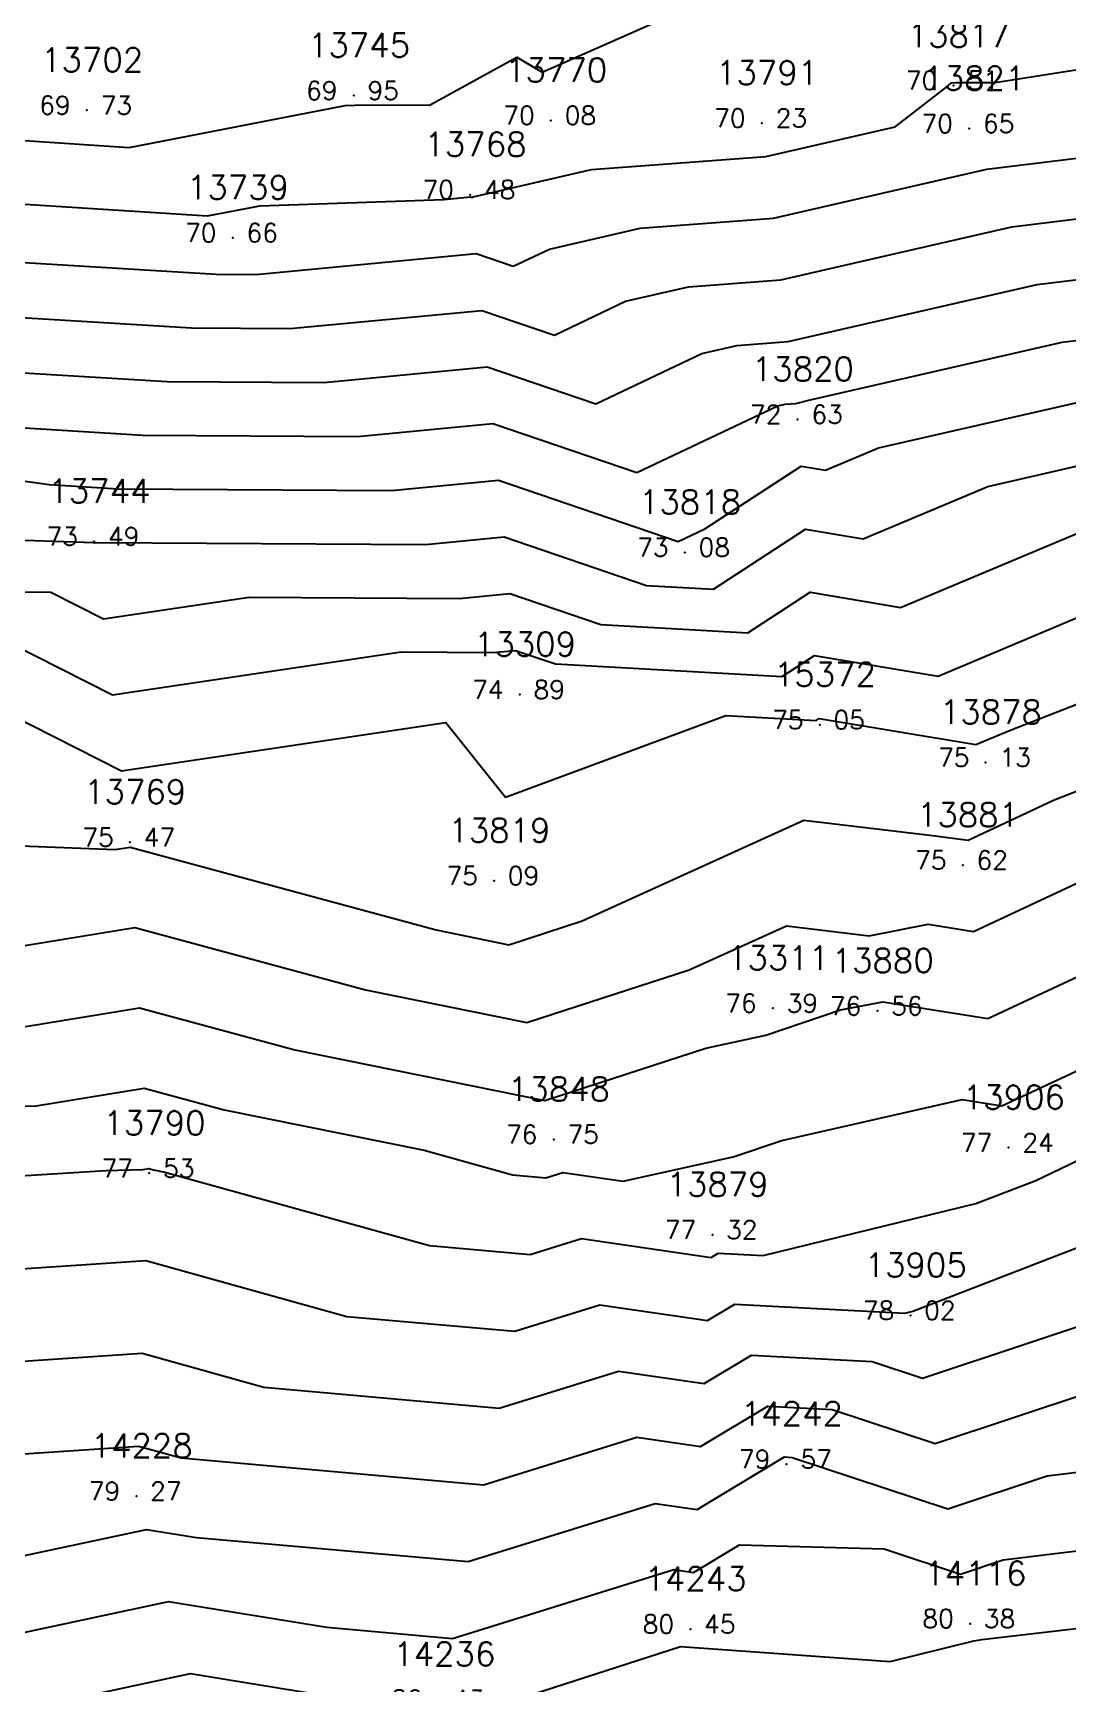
# Model space of a CAD drawing. Header units: millimetres. Extents: x 1412565 to 1412813, y 4931476 to 4931699.
# Drawn here: x 1412759.87 to 1412771.16, y 4931532.45 to 4931550.45 of the extents above; entities that cross this region are included whole.
import ezdxf
from ezdxf.enums import TextEntityAlignment as Align

# ---------------------------------------------------------------- set-up
doc = ezdxf.new("R2010")
doc.units = ezdxf.units.MM
for name, color, linetype in [('CIVIL', 50, 'Continuous'), ('CIVIL-DRAW', 80, 'Continuous'), ('CIVIL-NONAME', 130, 'Continuous'), ('CIVIL-TEXT', 240, 'Continuous'), ('CIVIL-Z', 50, 'Continuous'), ('Tcontours0', 7, 'Continuous'), ('Tcontours1', 7, 'Continuous'), ('Tcontours2', 7, 'Continuous')]:
    doc.layers.add(name, color=color, linetype=linetype)
doc.styles.add('CIVILCADMAIN', font='TXT.SHX')
doc.styles.get("Standard").update_dxf_attribs({"font": 'arial.ttf'})

# ---------------------------------------------------------------- blocks, each defined once
blk = doc.blocks.new('CIVIL-ZZ')
at = {"layer": 'CIVIL-DRAW'}
blk.add_point((0, 0), dxfattribs=at)
at = {"layer": 'CIVIL-NONAME'}
blk.add_attdef('NAME', text='', height=1.8, dxfattribs=at).set_placement((0, 2.1), align=Align.CENTER)
at = {"layer": 'CIVIL-TEXT', "flags": 8}
blk.add_attdef('TEXT', text='', height=2, dxfattribs=at).set_placement((0.2, -3.3), align=Align.CENTER)
at = {"layer": 'CIVIL-Z'}
blk.add_attdef('Z1', text='', height=1.6, dxfattribs=at).set_placement((-0.75, -0.225), align=Align.RIGHT)
blk.add_attdef('Z2', (0.75, -0.225), '', height=1.6, dxfattribs=at)

msp = doc.modelspace()

# ---------------------------------------------------------------- linework, layer by layer
at = {"layer": 'Tcontours0'}
for points, elevation in [([(1412748.949, 4931547.943), (1412749.583, 4931547.62), (1412749.596, 4931547.275), (1412750.201, 4931547.5), (1412750.793, 4931547.733), (1412751.411, 4931548.896), (1412752.534, 4931548.354), (1412753.04, 4931548.679), (1412754.625, 4931548.594), (1412755.321, 4931548.73), (1412755.673, 4931548.782), (1412757.776, 4931549.056), (1412759.724, 4931549.283), (1412760.922, 4931549.206), (1412763.277, 4931549.661), (1412763.49, 4931549.668), (1412764.197, 4931549.666), (1412765.147, 4931550.19), (1412765.426, 4931550.027), (1412768.506, 4931551.387), (1412768.64, 4931552.23), (1412769.064, 4931552.44), (1412770.767, 4931552.353), (1412773.151, 4931552.662)], 70), ([(1412748.957, 4931539.364), (1412749.605, 4931539.477), (1412749.963, 4931539.687), (1412751.677, 4931540.129), (1412753.826, 4931541.69), (1412754.411, 4931541.825), (1412756.114, 4931542.087), (1412757.069, 4931542.468), (1412759.103, 4931543.168), (1412759.357, 4931543.157), (1412760.837, 4931542.409), (1412764.374, 4931542.935), (1412765.026, 4931542.123), (1412767.428, 4931543.013), (1412768.413, 4931542.958), (1412768.445, 4931542.979), (1412770.153, 4931542.694), (1412770.521, 4931542.849), (1412772.546, 4931543.642)], 75), ([(1412753.655, 4931531.495), (1412757.796, 4931532.604), (1412758.172, 4931532.602), (1412758.542, 4931532.76), (1412758.899, 4931532.828), (1412761.35, 4931533.352), (1412763.077, 4931533.071), (1412764.446, 4931532.95), (1412766.859, 4931533.699), (1412767.075, 4931533.668), (1412767.577, 4931533.97), (1412769.152, 4931533.926), (1412769.985, 4931533.651), (1412770.452, 4931533.806), (1412774.094, 4931534.248)], 80)]:
    msp.add_lwpolyline(points, dxfattribs=dict(at, elevation=elevation))
at = {"layer": 'Tcontours1'}
for points, elevation in [([(1412748.939, 4931545.73), (1412749.76, 4931546.083), (1412750.438, 4931546.335), (1412751.934, 4931546.923), (1412752.466, 4931547.076), (1412752.65, 4931547.12), (1412753.405, 4931547.371), (1412756.151, 4931547.904), (1412757.593, 4931548.119), (1412758.041, 4931548.056), (1412761.869, 4931547.822), (1412762.302, 4931547.82), (1412764.704, 4931548.047), (1412765.108, 4931547.91), (1412765.503, 4931548.097), (1412766.491, 4931548.324), (1412767.945, 4931548.434), (1412769.749, 4931548.85), (1412770.272, 4931548.969), (1412772.471, 4931549.237)], 71), ([(1412748.906, 4931544.111), (1412750.646, 4931545.131), (1412750.68, 4931545.14), (1412750.73, 4931545.176), (1412752.885, 4931545.795), (1412753.685, 4931545.988), (1412756.954, 4931547.073), (1412756.982, 4931547.078), (1412756.996, 4931547.08), (1412759.045, 4931546.793), (1412761.335, 4931546.653), (1412763.042, 4931546.642), (1412764.826, 4931546.812), (1412766.008, 4931546.41), (1412767.164, 4931546.958), (1412767.545, 4931547.045), (1412768.108, 4931547.088), (1412768.805, 4931547.249), (1412770.821, 4931547.71), (1412772.341, 4931547.896)], 72), ([(1412749.003, 4931542.392), (1412750.418, 4931543.316), (1412751.012, 4931543.47), (1412751.892, 4931544.108), (1412753.304, 4931544.514), (1412754.719, 4931544.855), (1412756.832, 4931545.556), (1412757.324, 4931545.695), (1412759.365, 4931545.625), (1412760.048, 4931545.529), (1412760.801, 4931545.483), (1412763.781, 4931545.465), (1412764.949, 4931545.576), (1412766.908, 4931544.91), (1412767.199, 4931545.048), (1412768.247, 4931545.731), (1412768.513, 4931545.686), (1412769.092, 4931545.93), (1412771.37, 4931546.451)], 73), ([(1412749.005, 4931540.921), (1412750.19, 4931541.501), (1412751.345, 4931541.799), (1412753.054, 4931543.041), (1412753.723, 4931543.233), (1412755.754, 4931543.722), (1412756.673, 4931544.027), (1412757.335, 4931544.215), (1412757.905, 4931544.374), (1412760.068, 4931544.355), (1412760.64, 4931544.065), (1412762.23, 4931544.302), (1412764.521, 4931544.288), (1412765.071, 4931544.34), (1412766.065, 4931544.002), (1412767.666, 4931543.912), (1412768.346, 4931544.355), (1412769.333, 4931544.19), (1412771.478, 4931545.091)], 74), ([(1412749.048, 4931536.854), (1412749.328, 4931536.911), (1412750.518, 4931538.026), (1412751.99, 4931538.424), (1412752.336, 4931538.674), (1412755.097, 4931539.798), (1412755.898, 4931540.044), (1412757.533, 4931540.135), (1412757.775, 4931540.23), (1412758.046, 4931540.22), (1412760.984, 4931540.701), (1412763.498, 4931540.02), (1412765.256, 4931539.664), (1412767.028, 4931540.237), (1412768.088, 4931540.719), (1412768.988, 4931540.61), (1412769.634, 4931540.737), (1412770.127, 4931540.658), (1412771.138, 4931541.129), (1412772, 4931541.531)], 76), ([(1412749.042, 4931535.609), (1412749.371, 4931535.641), (1412751.279, 4931536.081), (1412751.716, 4931536.49), (1412752.256, 4931536.637), (1412753.756, 4931537.722), (1412754.531, 4931538.037), (1412756.548, 4931538.657), (1412756.922, 4931538.678), (1412759.907, 4931538.756), (1412761.086, 4931538.949), (1412761.957, 4931538.713), (1412764.137, 4931538.271), (1412765.099, 4931538.004), (1412765.465, 4931537.972), (1412765.651, 4931538.029), (1412766.309, 4931537.934), (1412767.507, 4931538.2), (1412768.038, 4931538.377), (1412770.005, 4931538.826), (1412770.436, 4931538.756), (1412772.752, 4931539.836)], 77), ([(1412749.028, 4931534.312), (1412749.784, 4931534.457), (1412751.731, 4931534.906), (1412753.208, 4931535.043), (1412753.581, 4931535.279), (1412754.586, 4931535.942), (1412755.318, 4931536.391), (1412756.724, 4931536.787), (1412759.585, 4931536.967), (1412761.102, 4931537.069), (1412763.293, 4931536.46), (1412765.125, 4931536.298), (1412766.053, 4931536.586), (1412767.228, 4931536.416), (1412767.525, 4931536.594), (1412769.378, 4931536.495), (1412769.467, 4931536.517), (1412771.375, 4931537.256)], 78), ([(1412749.024, 4931532.482), (1412749.673, 4931532.949), (1412750.166, 4931533.237), (1412750.249, 4931533.236), (1412753.445, 4931533.281), (1412755.821, 4931533.878), (1412756.981, 4931534.738), (1412758.195, 4931534.856), (1412761.022, 4931535.046), (1412761.487, 4931534.917), (1412764.786, 4931534.624), (1412766.456, 4931535.143), (1412767.151, 4931535.042), (1412767.885, 4931535.483), (1412768.586, 4931535.446), (1412769.71, 4931535.075), (1412771.405, 4931535.639)], 79)]:
    msp.add_lwpolyline(points, dxfattribs=dict(at, elevation=elevation))
at = {"layer": 'Tcontours2'}
for points, elevation in [([(1412758.36, 4931548.677), (1412761.776, 4931548.459), (1412762.347, 4931548.569), (1412764.352, 4931548.638), (1412764.642, 4931548.665), (1412764.658, 4931548.66), (1412764.673, 4931548.667), (1412765.963, 4931548.963), (1412767.864, 4931549.107), (1412769.273, 4931549.431), (1412769.835, 4931549.865), (1412769.887, 4931549.909), (1412769.939, 4931549.913), (1412770.364, 4931549.913), (1412772.075, 4931550.182)], 70.5), ([(1412748.906, 4931544.951), (1412749.775, 4931545.461), (1412750.239, 4931545.635), (1412750.556, 4931545.753), (1412751.256, 4931546.028), (1412752.675, 4931546.435), (1412753.168, 4931546.554), (1412755.18, 4931547.222), (1412756.567, 4931547.491), (1412757.294, 4931547.6), (1412758.543, 4931547.424), (1412761.602, 4931547.238), (1412762.672, 4931547.231), (1412764.765, 4931547.429), (1412765.558, 4931547.16), (1412766.334, 4931547.528), (1412767.018, 4931547.685), (1412768.026, 4931547.761), (1412769.277, 4931548.049), (1412770.546, 4931548.34), (1412772.406, 4931548.567)], 71.5), ([(1412748.994, 4931543.151), (1412750.532, 4931544.224), (1412750.846, 4931544.305), (1412751.311, 4931544.642), (1412753.094, 4931545.154), (1412754.202, 4931545.421), (1412756.912, 4931546.321), (1412757.155, 4931546.39), (1412758.165, 4931546.355), (1412759.546, 4931546.161), (1412761.068, 4931546.068), (1412763.412, 4931546.054), (1412764.887, 4931546.194), (1412766.458, 4931545.66), (1412767.994, 4931546.388), (1412768.073, 4931546.406), (1412768.189, 4931546.415), (1412768.333, 4931546.448), (1412771.095, 4931547.081), (1412772.276, 4931547.225)], 72.5), ([(1412749.005, 4931541.653), (1412750.304, 4931542.409), (1412751.179, 4931542.634), (1412752.473, 4931543.575), (1412753.513, 4931543.873), (1412755.236, 4931544.288), (1412756.752, 4931544.792), (1412757.492, 4931545.001), (1412760.43, 4931544.9), (1412760.531, 4931544.899), (1412760.542, 4931544.893), (1412760.573, 4931544.898), (1412764.151, 4931544.876), (1412765.01, 4931544.958), (1412766.562, 4931544.43), (1412767.293, 4931544.389), (1412768.296, 4931545.043), (1412768.923, 4931544.938), (1412770.285, 4931545.51), (1412771.644, 4931545.822)], 73.5), ([(1412749.029, 4931540.093), (1412749.322, 4931540.152), (1412750.077, 4931540.594), (1412751.511, 4931540.964), (1412753.635, 4931542.507), (1412753.932, 4931542.592), (1412756.271, 4931543.156), (1412756.593, 4931543.263), (1412756.825, 4931543.329), (1412758.581, 4931543.819), (1412759.606, 4931543.81), (1412760.739, 4931543.237), (1412763.887, 4931543.705), (1412764.891, 4931543.699), (1412765.132, 4931543.722), (1412765.568, 4931543.574), (1412768.04, 4931543.435), (1412768.395, 4931543.667), (1412769.743, 4931543.442), (1412771.527, 4931544.192)], 74.5), ([(1412748.969, 4931537.841), (1412749.699, 4931538.586), (1412749.92, 4931538.793), (1412750.27, 4931538.888), (1412751.844, 4931539.294), (1412752.457, 4931539.74), (1412753.888, 4931540.071), (1412755.379, 4931540.678), (1412755.574, 4931540.738), (1412755.97, 4931540.76), (1412758.058, 4931541.581), (1412758.197, 4931541.637), (1412758.237, 4931541.65), (1412758.898, 4931541.623), (1412760.767, 4931541.55), (1412760.933, 4931541.577), (1412764.268, 4931540.674), (1412765.061, 4931540.513), (1412765.859, 4931540.772), (1412768.279, 4931541.872), (1412769.682, 4931541.702), (1412770.071, 4931541.654), (1412771, 4931542.088), (1412772.873, 4931542.822)], 75.5), ([(1412749.04, 4931536.276), (1412750.303, 4931536.496), (1412751.117, 4931537.258), (1412752.123, 4931537.53), (1412753.046, 4931538.198), (1412754.814, 4931538.917), (1412756.223, 4931539.351), (1412757.347, 4931539.413), (1412758.744, 4931539.449), (1412761.035, 4931539.825), (1412762.727, 4931539.367), (1412765.452, 4931538.815), (1412767.21, 4931539.383), (1412767.862, 4931539.528), (1412768.678, 4931539.801), (1412769.139, 4931539.891), (1412770.282, 4931539.707), (1412772.622, 4931540.798)], 76.5), ([(1412749.035, 4931534.969), (1412749.578, 4931535.049), (1412752.254, 4931535.666), (1412752.314, 4931535.723), (1412752.389, 4931535.743), (1412753.21, 4931536.337), (1412754.36, 4931537.096), (1412754.492, 4931537.177), (1412756.715, 4931537.802), (1412760.665, 4931538.051), (1412761.07, 4931538.062), (1412761.137, 4931538.073), (1412761.186, 4931538.059), (1412761.31, 4931538.034), (1412764.196, 4931537.232), (1412765.295, 4931537.135), (1412765.852, 4931537.308), (1412767.266, 4931537.103), (1412767.345, 4931537.15), (1412767.835, 4931537.124), (1412770.153, 4931537.69), (1412770.806, 4931537.943), (1412773.058, 4931539.023)], 77.5), ([(1412749.018, 4931533.662), (1412749.677, 4931533.83), (1412749.99, 4931533.865), (1412750.923, 4931534.08), (1412753.86, 4931534.353), (1412754.063, 4931534.356), (1412754.197, 4931534.389), (1412754.303, 4931534.468), (1412755.099, 4931534.965), (1412756.145, 4931535.606), (1412756.733, 4931535.771), (1412757.931, 4931535.847), (1412761.062, 4931536.058), (1412762.39, 4931535.689), (1412764.956, 4931535.461), (1412766.255, 4931535.864), (1412767.19, 4931535.729), (1412767.705, 4931536.039), (1412769.022, 4931535.968), (1412769.572, 4931535.787), (1412771.881, 4931536.555)], 78.5), ([(1412752.827, 4931532.206), (1412757.445, 4931533.366), (1412757.842, 4931533.66), (1412759.728, 4931533.843), (1412761.11, 4931534.138), (1412761.654, 4931534.05), (1412764.616, 4931533.787), (1412766.657, 4931534.421), (1412767.113, 4931534.355), (1412768.065, 4931534.928), (1412768.151, 4931534.923), (1412769.848, 4931534.363), (1412770.929, 4931534.723), (1412773.38, 4931535.02)], 79.5), ([(1412764.522, 4931532.085), (1412766.931, 4931532.86), (1412769.218, 4931532.697), (1412770.132, 4931532.923), (1412770.218, 4931532.936), (1412773.898, 4931533.366), (1412774.807, 4931533.476), (1412774.842, 4931533.502), (1412774.915, 4931533.54), (1412776.155, 4931534.283), (1412777.635, 4931534.102), (1412778.91, 4931534.238), (1412780.079, 4931534.919), (1412780.201, 4931534.994), (1412782.527, 4931534.916), (1412784.529, 4931534.928), (1412784.95, 4931534.979), (1412786.985, 4931534.463)], 80.5), ([(1412760.168, 4931532.262), (1412761.589, 4931532.565), (1412764.081, 4931532.161)], 80.5)]:
    msp.add_lwpolyline(points, dxfattribs=dict(at, elevation=elevation))

# ---------------------------------------------------------------- block references
at = {"layer": 'CIVIL'}
ref = msp.add_blockref('CIVIL-ZZ', (1412769.91, 4931549.88, 70.51), dxfattribs=dict(at, xscale=0.2, yscale=0.2))
ref.add_attrib('Z2', '51', (1412770.06, 4931549.835), dxfattribs={"layer": 'CIVIL-Z', "height": 0.2, "style": 'CIVILCADMAIN'})
ref.add_attrib('Z1', '70', (1412769.39, 4931549.835), dxfattribs={"layer": 'CIVIL-Z', "height": 0.2, "style": 'CIVILCADMAIN'})
ref.add_attrib('NAME', '13817', (1412769.41, 4931550.3), dxfattribs={"layer": 'CIVIL-NONAME', "height": 0.26, "style": 'CIVILCADMAIN'})
ref = msp.add_blockref('CIVIL-ZZ', (1412763.37, 4931549.77, 69.95), dxfattribs=dict(at, xscale=0.2, yscale=0.2))
ref.add_attrib('Z2', '95', (1412763.52, 4931549.725), dxfattribs={"layer": 'CIVIL-Z', "height": 0.2, "style": 'CIVILCADMAIN'})
ref.add_attrib('Z1', '69', (1412762.85, 4931549.725), dxfattribs={"layer": 'CIVIL-Z', "height": 0.2, "style": 'CIVILCADMAIN'})
ref.add_attrib('NAME', '13745', (1412762.87, 4931550.19), dxfattribs={"layer": 'CIVIL-NONAME', "height": 0.26, "style": 'CIVILCADMAIN'})
ref = msp.add_blockref('CIVIL-ZZ', (1412760.46, 4931549.61, 69.73), dxfattribs=dict(at, xscale=0.2, yscale=0.2))
ref.add_attrib('Z2', '73', (1412760.61, 4931549.565), dxfattribs={"layer": 'CIVIL-Z', "height": 0.2, "style": 'CIVILCADMAIN'})
ref.add_attrib('Z1', '69', (1412759.94, 4931549.565), dxfattribs={"layer": 'CIVIL-Z', "height": 0.2, "style": 'CIVILCADMAIN'})
ref.add_attrib('NAME', '13702', (1412759.96, 4931550.03), dxfattribs={"layer": 'CIVIL-NONAME', "height": 0.26, "style": 'CIVILCADMAIN'})
ref = msp.add_blockref('CIVIL-ZZ', (1412765.52, 4931549.5, 70.08), dxfattribs=dict(at, xscale=0.2, yscale=0.2))
ref.add_attrib('Z2', '08', (1412765.67, 4931549.455), dxfattribs={"layer": 'CIVIL-Z', "height": 0.2, "style": 'CIVILCADMAIN'})
ref.add_attrib('Z1', '70', (1412765, 4931549.455), dxfattribs={"layer": 'CIVIL-Z', "height": 0.2, "style": 'CIVILCADMAIN'})
ref.add_attrib('NAME', '13770', (1412765.02, 4931549.92), dxfattribs={"layer": 'CIVIL-NONAME', "height": 0.26, "style": 'CIVILCADMAIN'})
ref = msp.add_blockref('CIVIL-ZZ', (1412767.82, 4931549.47, 70.23), dxfattribs=dict(at, xscale=0.2, yscale=0.2))
ref.add_attrib('Z2', '23', (1412767.97, 4931549.425), dxfattribs={"layer": 'CIVIL-Z', "height": 0.2, "style": 'CIVILCADMAIN'})
ref.add_attrib('Z1', '70', (1412767.3, 4931549.425), dxfattribs={"layer": 'CIVIL-Z', "height": 0.2, "style": 'CIVILCADMAIN'})
ref.add_attrib('NAME', '13791', (1412767.32, 4931549.89), dxfattribs={"layer": 'CIVIL-NONAME', "height": 0.26, "style": 'CIVILCADMAIN'})
ref = msp.add_blockref('CIVIL-ZZ', (1412770.08, 4931549.41, 70.65), dxfattribs=dict(at, xscale=0.2, yscale=0.2))
ref.add_attrib('Z2', '65', (1412770.23, 4931549.365), dxfattribs={"layer": 'CIVIL-Z', "height": 0.2, "style": 'CIVILCADMAIN'})
ref.add_attrib('Z1', '70', (1412769.56, 4931549.365), dxfattribs={"layer": 'CIVIL-Z', "height": 0.2, "style": 'CIVILCADMAIN'})
ref.add_attrib('NAME', '13821', (1412769.58, 4931549.83), dxfattribs={"layer": 'CIVIL-NONAME', "height": 0.26, "style": 'CIVILCADMAIN'})
ref = msp.add_blockref('CIVIL-ZZ', (1412764.64, 4931548.69, 70.48), dxfattribs=dict(at, xscale=0.2, yscale=0.2))
ref.add_attrib('Z2', '48', (1412764.79, 4931548.645), dxfattribs={"layer": 'CIVIL-Z', "height": 0.2, "style": 'CIVILCADMAIN'})
ref.add_attrib('Z1', '70', (1412764.12, 4931548.645), dxfattribs={"layer": 'CIVIL-Z', "height": 0.2, "style": 'CIVILCADMAIN'})
ref.add_attrib('NAME', '13768', (1412764.14, 4931549.11), dxfattribs={"layer": 'CIVIL-NONAME', "height": 0.26, "style": 'CIVILCADMAIN'})
ref = msp.add_blockref('CIVIL-ZZ', (1412762.05, 4931548.22, 70.66), dxfattribs=dict(at, xscale=0.2, yscale=0.2))
ref.add_attrib('Z2', '66', (1412762.2, 4931548.175), dxfattribs={"layer": 'CIVIL-Z', "height": 0.2, "style": 'CIVILCADMAIN'})
ref.add_attrib('Z1', '70', (1412761.53, 4931548.175), dxfattribs={"layer": 'CIVIL-Z', "height": 0.2, "style": 'CIVILCADMAIN'})
ref.add_attrib('NAME', '13739', (1412761.55, 4931548.64), dxfattribs={"layer": 'CIVIL-NONAME', "height": 0.26, "style": 'CIVILCADMAIN'})
ref = msp.add_blockref('CIVIL-ZZ', (1412768.21, 4931546.24, 72.63), dxfattribs=dict(at, xscale=0.2, yscale=0.2))
ref.add_attrib('Z2', '63', (1412768.36, 4931546.195), dxfattribs={"layer": 'CIVIL-Z', "height": 0.2, "style": 'CIVILCADMAIN'})
ref.add_attrib('Z1', '72', (1412767.69, 4931546.195), dxfattribs={"layer": 'CIVIL-Z', "height": 0.2, "style": 'CIVILCADMAIN'})
ref.add_attrib('NAME', '13820', (1412767.71, 4931546.66), dxfattribs={"layer": 'CIVIL-NONAME', "height": 0.26, "style": 'CIVILCADMAIN'})
ref = msp.add_blockref('CIVIL-ZZ', (1412760.54, 4931544.91, 73.49), dxfattribs=dict(at, xscale=0.2, yscale=0.2))
ref.add_attrib('Z2', '49', (1412760.69, 4931544.865), dxfattribs={"layer": 'CIVIL-Z', "height": 0.2, "style": 'CIVILCADMAIN'})
ref.add_attrib('Z1', '73', (1412760.02, 4931544.865), dxfattribs={"layer": 'CIVIL-Z', "height": 0.2, "style": 'CIVILCADMAIN'})
ref.add_attrib('NAME', '13744', (1412760.04, 4931545.33), dxfattribs={"layer": 'CIVIL-NONAME', "height": 0.26, "style": 'CIVILCADMAIN'})
ref = msp.add_blockref('CIVIL-ZZ', (1412766.98, 4931544.79, 73.08), dxfattribs=dict(at, xscale=0.2, yscale=0.2))
ref.add_attrib('Z2', '08', (1412767.13, 4931544.745), dxfattribs={"layer": 'CIVIL-Z', "height": 0.2, "style": 'CIVILCADMAIN'})
ref.add_attrib('Z1', '73', (1412766.46, 4931544.745), dxfattribs={"layer": 'CIVIL-Z', "height": 0.2, "style": 'CIVILCADMAIN'})
ref.add_attrib('NAME', '13818', (1412766.48, 4931545.21), dxfattribs={"layer": 'CIVIL-NONAME', "height": 0.26, "style": 'CIVILCADMAIN'})
ref = msp.add_blockref('CIVIL-ZZ', (1412765.18, 4931543.24, 74.89), dxfattribs=dict(at, xscale=0.2, yscale=0.2))
ref.add_attrib('Z2', '89', (1412765.33, 4931543.195), dxfattribs={"layer": 'CIVIL-Z', "height": 0.2, "style": 'CIVILCADMAIN'})
ref.add_attrib('Z1', '74', (1412764.66, 4931543.195), dxfattribs={"layer": 'CIVIL-Z', "height": 0.2, "style": 'CIVILCADMAIN'})
ref.add_attrib('NAME', '13309', (1412764.68, 4931543.66), dxfattribs={"layer": 'CIVIL-NONAME', "height": 0.26, "style": 'CIVILCADMAIN'})
ref = msp.add_blockref('CIVIL-ZZ', (1412768.45, 4931542.91, 75.05), dxfattribs=dict(at, xscale=0.2, yscale=0.2))
ref.add_attrib('Z2', '05', (1412768.6, 4931542.865), dxfattribs={"layer": 'CIVIL-Z', "height": 0.2, "style": 'CIVILCADMAIN'})
ref.add_attrib('Z1', '75', (1412767.93, 4931542.865), dxfattribs={"layer": 'CIVIL-Z', "height": 0.2, "style": 'CIVILCADMAIN'})
ref.add_attrib('NAME', '15372', (1412767.95, 4931543.33), dxfattribs={"layer": 'CIVIL-NONAME', "height": 0.26, "style": 'CIVILCADMAIN'})
ref = msp.add_blockref('CIVIL-ZZ', (1412770.26, 4931542.5, 75.13), dxfattribs=dict(at, xscale=0.2, yscale=0.2))
ref.add_attrib('Z2', '13', (1412770.41, 4931542.455), dxfattribs={"layer": 'CIVIL-Z', "height": 0.2, "style": 'CIVILCADMAIN'})
ref.add_attrib('Z1', '75', (1412769.74, 4931542.455), dxfattribs={"layer": 'CIVIL-Z', "height": 0.2, "style": 'CIVILCADMAIN'})
ref.add_attrib('NAME', '13878', (1412769.76, 4931542.92), dxfattribs={"layer": 'CIVIL-NONAME', "height": 0.26, "style": 'CIVILCADMAIN'})
ref = msp.add_blockref('CIVIL-ZZ', (1412760.93, 4931541.63, 75.47), dxfattribs=dict(at, xscale=0.2, yscale=0.2))
ref.add_attrib('Z2', '47', (1412761.08, 4931541.585), dxfattribs={"layer": 'CIVIL-Z', "height": 0.2, "style": 'CIVILCADMAIN'})
ref.add_attrib('Z1', '75', (1412760.41, 4931541.585), dxfattribs={"layer": 'CIVIL-Z', "height": 0.2, "style": 'CIVILCADMAIN'})
ref.add_attrib('NAME', '13769', (1412760.43, 4931542.05), dxfattribs={"layer": 'CIVIL-NONAME', "height": 0.26, "style": 'CIVILCADMAIN'})
ref = msp.add_blockref('CIVIL-ZZ', (1412770.01, 4931541.38, 75.62), dxfattribs=dict(at, xscale=0.2, yscale=0.2))
ref.add_attrib('Z2', '62', (1412770.16, 4931541.335), dxfattribs={"layer": 'CIVIL-Z', "height": 0.2, "style": 'CIVILCADMAIN'})
ref.add_attrib('Z1', '75', (1412769.49, 4931541.335), dxfattribs={"layer": 'CIVIL-Z', "height": 0.2, "style": 'CIVILCADMAIN'})
ref.add_attrib('NAME', '13881', (1412769.51, 4931541.8), dxfattribs={"layer": 'CIVIL-NONAME', "height": 0.26, "style": 'CIVILCADMAIN'})
ref = msp.add_blockref('CIVIL-ZZ', (1412764.9, 4931541.21, 75.09), dxfattribs=dict(at, xscale=0.2, yscale=0.2))
ref.add_attrib('Z2', '09', (1412765.05, 4931541.165), dxfattribs={"layer": 'CIVIL-Z', "height": 0.2, "style": 'CIVILCADMAIN'})
ref.add_attrib('Z1', '75', (1412764.38, 4931541.165), dxfattribs={"layer": 'CIVIL-Z', "height": 0.2, "style": 'CIVILCADMAIN'})
ref.add_attrib('NAME', '13819', (1412764.4, 4931541.63), dxfattribs={"layer": 'CIVIL-NONAME', "height": 0.26, "style": 'CIVILCADMAIN'})
ref = msp.add_blockref('CIVIL-ZZ', (1412767.94, 4931539.82, 76.39), dxfattribs=dict(at, xscale=0.2, yscale=0.2))
ref.add_attrib('Z2', '39', (1412768.09, 4931539.775), dxfattribs={"layer": 'CIVIL-Z', "height": 0.2, "style": 'CIVILCADMAIN'})
ref.add_attrib('Z1', '76', (1412767.42, 4931539.775), dxfattribs={"layer": 'CIVIL-Z', "height": 0.2, "style": 'CIVILCADMAIN'})
ref.add_attrib('NAME', '13311', (1412767.44, 4931540.24), dxfattribs={"layer": 'CIVIL-NONAME', "height": 0.26, "style": 'CIVILCADMAIN'})
ref = msp.add_blockref('CIVIL-ZZ', (1412769.08, 4931539.79, 76.56), dxfattribs=dict(at, xscale=0.2, yscale=0.2))
ref.add_attrib('Z2', '56', (1412769.23, 4931539.745), dxfattribs={"layer": 'CIVIL-Z', "height": 0.2, "style": 'CIVILCADMAIN'})
ref.add_attrib('Z1', '76', (1412768.56, 4931539.745), dxfattribs={"layer": 'CIVIL-Z', "height": 0.2, "style": 'CIVILCADMAIN'})
ref.add_attrib('NAME', '13880', (1412768.58, 4931540.21), dxfattribs={"layer": 'CIVIL-NONAME', "height": 0.26, "style": 'CIVILCADMAIN'})
ref = msp.add_blockref('CIVIL-ZZ', (1412765.55, 4931538.39, 76.75), dxfattribs=dict(at, xscale=0.2, yscale=0.2))
ref.add_attrib('Z2', '75', (1412765.7, 4931538.345), dxfattribs={"layer": 'CIVIL-Z', "height": 0.2, "style": 'CIVILCADMAIN'})
ref.add_attrib('Z1', '76', (1412765.03, 4931538.345), dxfattribs={"layer": 'CIVIL-Z', "height": 0.2, "style": 'CIVILCADMAIN'})
ref.add_attrib('NAME', '13848', (1412765.05, 4931538.81), dxfattribs={"layer": 'CIVIL-NONAME', "height": 0.26, "style": 'CIVILCADMAIN'})
ref = msp.add_blockref('CIVIL-ZZ', (1412770.51, 4931538.3, 77.24), dxfattribs=dict(at, xscale=0.2, yscale=0.2))
ref.add_attrib('Z2', '24', (1412770.66, 4931538.255), dxfattribs={"layer": 'CIVIL-Z', "height": 0.2, "style": 'CIVILCADMAIN'})
ref.add_attrib('Z1', '77', (1412769.99, 4931538.255), dxfattribs={"layer": 'CIVIL-Z', "height": 0.2, "style": 'CIVILCADMAIN'})
ref.add_attrib('NAME', '13906', (1412770.01, 4931538.72), dxfattribs={"layer": 'CIVIL-NONAME', "height": 0.26, "style": 'CIVILCADMAIN'})
ref = msp.add_blockref('CIVIL-ZZ', (1412761.14, 4931538.02, 77.53), dxfattribs=dict(at, xscale=0.2, yscale=0.2))
ref.add_attrib('Z2', '53', (1412761.29, 4931537.975), dxfattribs={"layer": 'CIVIL-Z', "height": 0.2, "style": 'CIVILCADMAIN'})
ref.add_attrib('Z1', '77', (1412760.62, 4931537.975), dxfattribs={"layer": 'CIVIL-Z', "height": 0.2, "style": 'CIVILCADMAIN'})
ref.add_attrib('NAME', '13790', (1412760.64, 4931538.44), dxfattribs={"layer": 'CIVIL-NONAME', "height": 0.26, "style": 'CIVILCADMAIN'})
ref = msp.add_blockref('CIVIL-ZZ', (1412767.28, 4931537.35, 77.32), dxfattribs=dict(at, xscale=0.2, yscale=0.2))
ref.add_attrib('Z2', '32', (1412767.43, 4931537.305), dxfattribs={"layer": 'CIVIL-Z', "height": 0.2, "style": 'CIVILCADMAIN'})
ref.add_attrib('Z1', '77', (1412766.76, 4931537.305), dxfattribs={"layer": 'CIVIL-Z', "height": 0.2, "style": 'CIVILCADMAIN'})
ref.add_attrib('NAME', '13879', (1412766.78, 4931537.77), dxfattribs={"layer": 'CIVIL-NONAME', "height": 0.26, "style": 'CIVILCADMAIN'})
ref = msp.add_blockref('CIVIL-ZZ', (1412769.44, 4931536.47, 78.02), dxfattribs=dict(at, xscale=0.2, yscale=0.2))
ref.add_attrib('Z2', '02', (1412769.59, 4931536.425), dxfattribs={"layer": 'CIVIL-Z', "height": 0.2, "style": 'CIVILCADMAIN'})
ref.add_attrib('Z1', '78', (1412768.92, 4931536.425), dxfattribs={"layer": 'CIVIL-Z', "height": 0.2, "style": 'CIVILCADMAIN'})
ref.add_attrib('NAME', '13905', (1412768.94, 4931536.89), dxfattribs={"layer": 'CIVIL-NONAME', "height": 0.26, "style": 'CIVILCADMAIN'})
ref = msp.add_blockref('CIVIL-ZZ', (1412768.09, 4931534.85, 79.57), dxfattribs=dict(at, xscale=0.2, yscale=0.2))
ref.add_attrib('Z2', '57', (1412768.24, 4931534.805), dxfattribs={"layer": 'CIVIL-Z', "height": 0.2, "style": 'CIVILCADMAIN'})
ref.add_attrib('Z1', '79', (1412767.57, 4931534.805), dxfattribs={"layer": 'CIVIL-Z', "height": 0.2, "style": 'CIVILCADMAIN'})
ref.add_attrib('NAME', '14242', (1412767.59, 4931535.27), dxfattribs={"layer": 'CIVIL-NONAME', "height": 0.26, "style": 'CIVILCADMAIN'})
ref = msp.add_blockref('CIVIL-ZZ', (1412761, 4931534.5, 79.27), dxfattribs=dict(at, xscale=0.2, yscale=0.2))
ref.add_attrib('Z2', '27', (1412761.15, 4931534.455), dxfattribs={"layer": 'CIVIL-Z', "height": 0.2, "style": 'CIVILCADMAIN'})
ref.add_attrib('Z1', '79', (1412760.48, 4931534.455), dxfattribs={"layer": 'CIVIL-Z', "height": 0.2, "style": 'CIVILCADMAIN'})
ref.add_attrib('NAME', '14228', (1412760.5, 4931534.92), dxfattribs={"layer": 'CIVIL-NONAME', "height": 0.26, "style": 'CIVILCADMAIN'})
ref = msp.add_blockref('CIVIL-ZZ', (1412767.04, 4931533.05, 80.45), dxfattribs=dict(at, xscale=0.2, yscale=0.2))
ref.add_attrib('Z2', '45', (1412767.19, 4931533.005), dxfattribs={"layer": 'CIVIL-Z', "height": 0.2, "style": 'CIVILCADMAIN'})
ref.add_attrib('Z1', '80', (1412766.52, 4931533.005), dxfattribs={"layer": 'CIVIL-Z', "height": 0.2, "style": 'CIVILCADMAIN'})
ref.add_attrib('NAME', '14243', (1412766.54, 4931533.47), dxfattribs={"layer": 'CIVIL-NONAME', "height": 0.26, "style": 'CIVILCADMAIN'})
ref = msp.add_blockref('CIVIL-ZZ', (1412770.09, 4931533.11, 80.38), dxfattribs=dict(at, xscale=0.2, yscale=0.2))
ref.add_attrib('Z2', '38', (1412770.24, 4931533.065), dxfattribs={"layer": 'CIVIL-Z', "height": 0.2, "style": 'CIVILCADMAIN'})
ref.add_attrib('Z1', '80', (1412769.57, 4931533.065), dxfattribs={"layer": 'CIVIL-Z', "height": 0.2, "style": 'CIVILCADMAIN'})
ref.add_attrib('NAME', '14116', (1412769.59, 4931533.53), dxfattribs={"layer": 'CIVIL-NONAME', "height": 0.26, "style": 'CIVILCADMAIN'})
ref = msp.add_blockref('CIVIL-ZZ', (1412764.3, 4931532.23, 80.43), dxfattribs=dict(at, xscale=0.2, yscale=0.2))
ref.add_attrib('Z2', '43', (1412764.45, 4931532.185), dxfattribs={"layer": 'CIVIL-Z', "height": 0.2, "style": 'CIVILCADMAIN'})
ref.add_attrib('Z1', '80', (1412763.78, 4931532.185), dxfattribs={"layer": 'CIVIL-Z', "height": 0.2, "style": 'CIVILCADMAIN'})
ref.add_attrib('NAME', '14236', (1412763.8, 4931532.65), dxfattribs={"layer": 'CIVIL-NONAME', "height": 0.26, "style": 'CIVILCADMAIN'})

doc.saveas('drawing.dxf')
